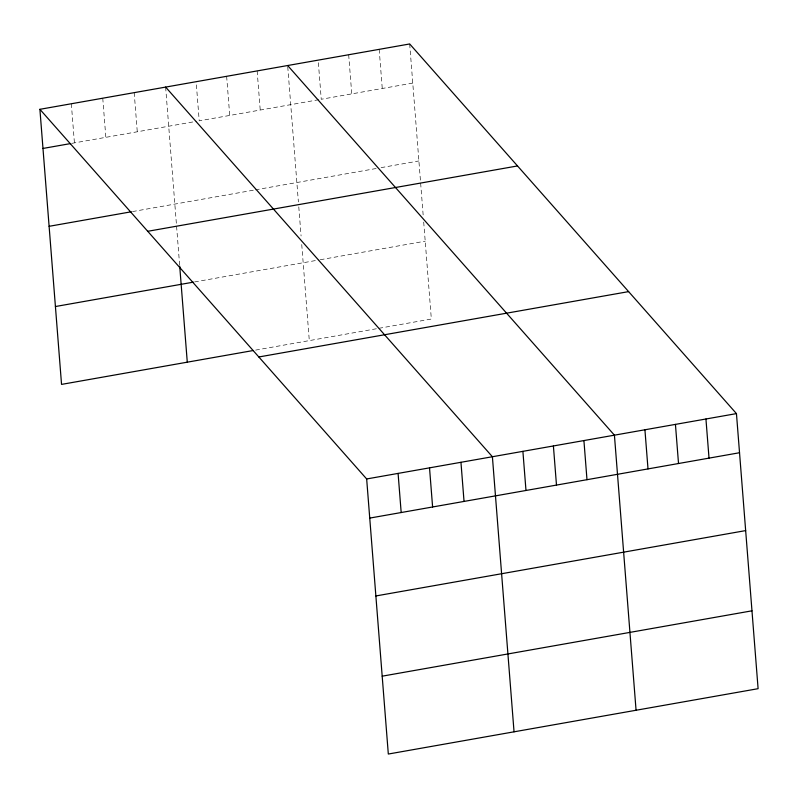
<?xml version="1.0" encoding="UTF-8"?>
<svg xmlns="http://www.w3.org/2000/svg" width="798" height="798" viewBox="0 0 798 798"><rect width="100%" height="100%" fill="white"/><g stroke="black" fill="none" stroke-linecap="round" stroke-linejoin="round"><path stroke-width="0.6" stroke-dasharray="3.99 2.99" d="M71.99 143.321L196.777 121.266M318.801 99.7L199.211 120.837L196.138 81.705M412.766 83.092L321.245 99.271L318.163 60.139M132.528 211.57L254.153 190.074M255.38 189.854L376.187 168.508M381.065 167.64L418.89 160.957M194.572 281.943L319.04 259.939M320.267 259.729L425.204 241.176M255.609 350.103L377.644 328.527M378.86 328.317L431.339 319.04L423.678 221.734M409.683 43.96L423.299 216.866M379.18 49.356L382.262 88.488M348.676 54.743L351.748 93.875M287.749 66.753L298.392 201.974M298.781 206.832L301.075 236.008M301.744 244.517L309.305 340.606M257.146 70.922L260.228 110.054M226.642 76.309L229.724 115.441M165.625 87.092L179.62 264.866M134.194 92.648L137.276 131.78M102.762 98.204L105.845 137.336M71.331 103.76L74.413 142.892"/><path stroke-width="1.2" d="M39.9 109.316L409.683 43.96L736.454 413.603L758.1 688.684L388.317 754.04L366.661 478.96L39.9 109.316L61.546 384.397L253.175 350.531M42.982 148.448L70.783 143.54M49.107 226.313L131.311 211.779M147.73 231.3L517.523 165.944M55.421 306.532L193.355 282.153M258.831 356.975L628.615 291.619M366.661 478.96L736.454 413.603M369.743 518.092L739.527 452.735M375.868 595.956L745.661 530.6M382.182 676.175L751.975 610.819M287.659 65.526L614.42 435.169L636.066 710.25M165.625 87.092L492.396 456.735L514.042 731.816M705.941 418.99L709.023 458.132M675.437 424.386L678.519 463.518M644.924 429.783L648.006 468.915M583.917 440.566L586.989 479.698M553.403 445.952L556.485 485.084M522.899 451.349L525.982 490.481M460.955 462.291L464.037 501.423M429.524 467.847L432.606 506.979M398.092 473.404L401.175 512.535M179.71 266.083L187.281 362.172"/></g></svg>
